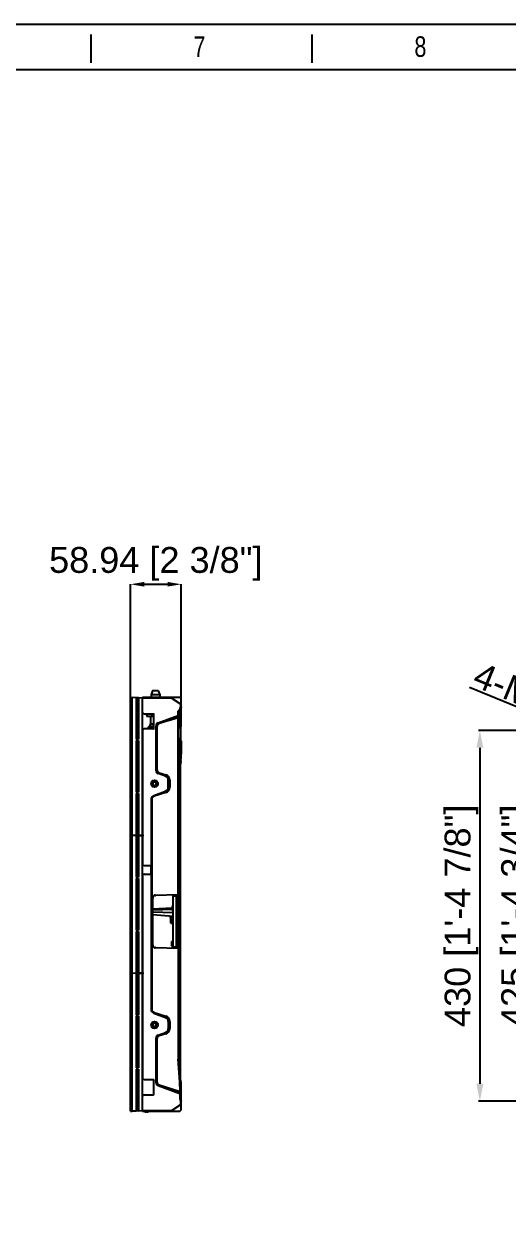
# Model space of a CAD drawing. Header units: millimetres. Extents: x 389 to 17466, y 310 to 5904.
# Drawn here: x 3900 to 4462, y 1033 to 2429 of the extents above; entities that cross this region are included whole.
import ezdxf
from ezdxf.lldxf.tags import DXFTag

# ---------------------------------------------------------------- set-up
doc = ezdxf.new("R2010")
doc.units = ezdxf.units.MM
doc.layers.add('1', color=7, linetype='Continuous', true_color=0xffffff)
doc.layers.add('DIKE-5_20833-YOUDIM', color=7, linetype='Continuous')
doc.layers.add('DIM', color=4, linetype='Continuous')
doc.styles.add('CKSTANDARD', font='arial.ttf')
doc.styles.add('Roamns', font='romans.shx')
doc.styles.get("Standard").update_dxf_attribs({"font": 'arial.ttf'})
tags = doc.linetypes.add('DASHED', pattern=[25.72, 12.86, -12.86]).pattern_tags.tags
tags[6:7] = [DXFTag(74, 4), DXFTag(75, 0), DXFTag(340, '0'), DXFTag(46, 0.0), DXFTag(50, 0.0), DXFTag(44, 0.0), DXFTag(45, 0.0)]
tags[4:5] = [DXFTag(74, 4), DXFTag(75, 0), DXFTag(340, '0'), DXFTag(46, 0.0), DXFTag(50, 0.0), DXFTag(44, 0.0), DXFTag(45, 0.0)]
doc.dimstyles.new('DIMSTYLE_1', dxfattribs={"dimtxt": 30, "dimasz": 15.9375, "dimexe": 0.18, "dimexo": 0.0625, "dimgap": 4.28125, "dimtad": 2, "dimzin": 9, "dimdsep": 46, "dimtxsty": 'Standard', "dimcen": 0.09375, "dimclrd": 256, "dimclre": 256, "dimclrt": 256, "dimadec": 0, "dimazin": 0, "dimtfac": 1, "dimtofl": 0, "dimtmove": 0, "dimatfit": 3, "dimldrblk": '_FILLED', "dimfxl": 1, "dimtolj": 1, "dimtzin": 0, "dimarcsym": 0})
doc.dimstyles.new('DIMSTYLE_14', dxfattribs={"dimtxt": 30, "dimasz": 20, "dimexe": 1.75, "dimexo": 0.875, "dimgap": 2, "dimtad": 1, "dimzin": 9, "dimdsep": 46, "dimtxsty": 'Standard', "dimblk": '_FILLED', "dimcen": 0.09, "dimadec": 0, "dimazin": 0, "dimtp": 0.05, "dimtm": 0.05, "dimtfac": 1, "dimtofl": 0, "dimtmove": 0, "dimatfit": 3, "dimldrblk": '_FILLED', "dimfxl": 1, "dimtolj": 1, "dimarcsym": 0})

# ---------------------------------------------------------------- blocks, each defined once
blk = doc.blocks.new('standard template')
for p, q in [((18933, 30728), (18933, 30325)), ((22104, 30728), (22104, 30325))]:
    blk.add_line(p, q)
blk.add_lwpolyline([(37963, 4700), (-97, 4700), (-97, 30879), (37963, 30879)], close=True)
at = {"color": 7}
blk.add_lwpolyline([(456, 6674), (456, 5964), (456, 5254), (456, 30226), (37409, 30226), (37409, 5254)], dxfattribs=at)
at = {"style": 'CKSTANDARD', "width": 0.75}
for s, p in [('7', (20403, 30408)), ('8', (23575, 30408))]:
    blk.add_text(s, height=295, dxfattribs=at).set_placement(p)
at = {"style": 'Roamns'}
for tag, p in [('PAGE_NAME', (27466, 7594)), ('PROJECT_NAME', (27466, 6884)), ('DRAWN_NAME', (27466, 6174)), ('VERSION', (34241, 6174)), ('SELECT_DATA', (27466, 5464)), ('PAGE_NUMBER', (34241, 5464))]:
    blk.add_attdef(tag, p, '', height=285, dxfattribs=at)
blk = doc.blocks.new('A$C138409bd')
at = {"layer": '1', "color": 155, "linetype": 'Continuous'}
for p, q in [((1.9, 0.1), (1.9, 159.9)), ((6.8, 159.7), (1.9, 159.9)), ((6.8, 159.7), (6.8, 111.5)), ((6.8, 159.7), (6.9, 158)), ((9.5, 159.6), (6.8, 159.7)), ((6.8, 159.7), (6.8, 159.7)), ((6.9, 111.5), (6.9, 158)), ((9.4, 158), (6.9, 158)), ((9.5, 159.6), (9.4, 158)), ((9.4, 111.5), (9.4, 158)), ((9.5, 159.6), (9.5, 111.5)), ((13.9, 159.4), (9.5, 159.6)), ((9.5, 159.6), (9.5, 159.6)), ((13.9, 0.6), (13.9, 159.4)), ((6.8, 111.5), (9.5, 111.5)), ((9.5, 110), (6.8, 110)), ((6.8, 110), (6.8, 50)), ((6.9, 50), (6.9, 110)), ((9.4, 100), (9.4, 110)), ((9.4, 83.8), (9.4, 100)), ((9.5, 110), (9.5, 50)), ((9.4, 59), (9.4, 83.8)), ((9.4, 50), (9.4, 59)), ((6.8, 50), (9.5, 50)), ((6.8, 48.5), (6.8, 0.3)), ((9.5, 48.5), (6.8, 48.5)), ((6.9, 2.1), (6.9, 48.5)), ((9.4, 2.1), (9.4, 48.5)), ((9.5, 48.5), (9.5, 0.4)), ((1.9, 0.1), (6.8, 0.3)), ((6.9, 2.1), (6.8, 0.3)), ((9.5, 0.4), (6.8, 0.3)), ((6.8, 0.3), (6.8, 0.3)), ((6.9, 2.1), (9.4, 2.1)), ((9.4, 2.1), (9.5, 0.4)), ((9.5, 0.4), (13.9, 0.6)), ((9.5, 0.4), (9.5, 0.4))]:
    blk.add_line(p, q, dxfattribs=at)
at = {"layer": '1'}
for p, q in [((1.9, 0.1), (1.9, 159.9)), ((6.8, 159.7), (1.9, 159.9)), ((6.8, 159.7), (6.8, 111.5)), ((6.8, 159.7), (6.9, 158)), ((9.5, 159.6), (6.8, 159.7)), ((6.8, 159.7), (6.8, 159.7)), ((6.9, 111.5), (6.9, 158)), ((9.4, 158), (6.9, 158)), ((9.5, 159.6), (9.4, 158)), ((9.4, 111.5), (9.4, 158)), ((9.5, 159.6), (9.5, 111.5)), ((13.9, 159.4), (9.5, 159.6)), ((9.5, 159.6), (9.5, 159.6)), ((13.9, 0.6), (13.9, 159.4)), ((6.8, 111.5), (9.5, 111.5)), ((9.5, 110), (6.8, 110)), ((6.8, 110), (6.8, 50)), ((6.9, 50), (6.9, 110)), ((9.4, 100), (9.4, 110)), ((9.4, 83.8), (9.4, 100)), ((9.5, 110), (9.5, 50)), ((9.4, 59), (9.4, 83.8)), ((9.4, 50), (9.4, 59)), ((6.8, 50), (9.5, 50)), ((6.8, 48.5), (6.8, 0.3)), ((9.5, 48.5), (6.8, 48.5)), ((6.9, 2.1), (6.9, 48.5)), ((9.4, 2.1), (9.4, 48.5)), ((9.5, 48.5), (9.5, 0.4)), ((1.9, 0.1), (6.8, 0.3)), ((6.9, 2.1), (6.8, 0.3)), ((9.5, 0.4), (6.8, 0.3)), ((6.8, 0.3), (6.8, 0.3)), ((6.9, 2.1), (9.4, 2.1)), ((9.4, 2.1), (9.5, 0.4)), ((9.5, 0.4), (13.9, 0.6)), ((9.5, 0.4), (9.5, 0.4))]:
    blk.add_line(p, q, dxfattribs=at)
at = {"layer": '1', "color": 155, "linetype": 'DASHED', "lineweight": 5}
for p, q in [((6.8, 111.5), (6.8, 159.7)), ((6.8, 159.7), (6.9, 158)), ((6.9, 158), (9.4, 158)), ((9.5, 129.6), (9.5, 159.6)), ((9.4, 132.9), (9.4, 140.1)), ((6.9, 134.2), (6.9, 134.2)), ((6.9, 121.5), (6.9, 127)), ((9.6, 132.5), (9.6, 139.2)), ((9.5, 116.2), (9.5, 124.6)), ((9.6, 112.2), (9.6, 121.4)), ((6.8, 50), (6.8, 110)), ((9.6, 98.8), (9.6, 109.3)), ((9.6, 64.2), (9.6, 95.9)), ((9.5, 52.1), (9.5, 60)), ((9.6, 50.8), (9.6, 61.3)), ((13.4, 60), (13.4, 59.9)), ((6.8, 0.4), (6.8, 48.5)), ((9.6, 17.3), (9.6, 3.4)), ((9.5, 0.4), (9.5, 3.1))]:
    blk.add_line(p, q, dxfattribs=at)
at = {"layer": '1', "color": 155, "linetype": 'Continuous'}
for points in [[(13.9, 115.7), (14, 115.7), (14, 115.7)], [(13.9, 115.7), (14, 115.7), (14, 115.7)], [(14, 44.4), (14, 44.4), (13.9, 44.4)], [(14, 44.4), (14, 44.4), (13.9, 44.4)]]:
    blk.add_open_spline(points, degree=2, dxfattribs=at)
at = {"layer": '1'}
for points in [[(13.9, 115.7), (14, 115.7), (14, 115.7)], [(13.9, 115.7), (14, 115.7), (14, 115.7)], [(14, 44.4), (14, 44.4), (13.9, 44.4)], [(14, 44.4), (14, 44.4), (13.9, 44.4)]]:
    blk.add_open_spline(points, degree=2, dxfattribs=at)
at = {"layer": 'DIM', "color": 82, "linetype": 'Continuous'}
for p, q in [((0, 0), (0, 160)), ((0, 160), (1.9, 160)), ((1.9, 0), (1.9, 160)), ((0, 0), (1.9, 0))]:
    blk.add_line(p, q, dxfattribs=at)
blk = doc.blocks.new('A$C2f8b7123')
at = {"color": 7, "linetype": 'Continuous'}
for p, q in [((72.1, 488.7), (70.5, 484)), ((78.9, 488.7), (72.1, 488.7)), ((72.6, 489), (78.4, 489)), ((78.9, 488.7), (80.5, 484)), ((60.5, 464), (60.5, 481)), ((104.5, 481), (60.5, 481)), ((60.5, 480.7), (93.8, 480.7)), ((70.5, 484), (70.5, 481)), ((80.5, 484), (70.5, 484)), ((80.5, 484), (80.5, 481)), ((93.8, 480.7), (94, 481)), ((93.8, 480.7), (105, 473.4)), ((105.2, 480.4), (104.5, 481)), ((105.2, 480.4), (105.2, 473.6)), ((105.5, 479.8), (105.2, 480.4)), ((105.5, 447.4), (105.5, 479.8)), ((62.5, 462), (73.5, 462)), ((64.6, 462), (64.6, 461.6)), ((64.6, 461.6), (65.3, 461.6)), ((65.3, 461.6), (65.3, 462)), ((65.5, 462), (65.5, 461.5)), ((65.5, 461.5), (65.5, 459)), ((71.3, 462), (71.3, 459)), ((73.5, 461), (73.5, 445.5)), ((103.7, 465.7), (102, 465.6)), ((102, 460.1), (102, 465.6)), ((102.5, 464.9), (102, 465.6)), ((102.5, 61.2), (102.5, 464.9)), ((103.7, 465.7), (105, 470.4)), ((103.7, 465.7), (104, 465.3)), ((105.3, 469.8), (104, 465.3)), ((104, 465.3), (104, 449.8)), ((105, 473.4), (105.2, 473.6)), ((105, 470.4), (105, 473.4)), ((105, 470.4), (105.3, 469.8)), ((105.5, 473.2), (105.2, 473.6)), ((105.3, 469.8), (105.5, 470.2)), ((73.5, 459), (65.5, 459)), ((67.7, 447), (67.5, 446.8)), ((67.5, 444.5), (67.5, 446.8)), ((73.5, 447), (67.7, 447)), ((70, 450.5), (69, 449.6)), ((69, 449.6), (69, 447)), ((73.5, 449.6), (69, 449.6)), ((70, 459), (70, 450.5)), ((70, 450.5), (73.5, 450.5)), ((76.3, 396.1), (76.3, 448.3)), ((76.3, 448.3), (77.5, 447.5)), ((77.5, 396.9), (77.5, 447.5)), ((78.7, 451.6), (102, 460.1)), ((78.7, 451.6), (79.9, 450.7)), ((102.1, 457.5), (79.9, 450.7)), ((102.1, 460), (102, 460.1)), ((102, 252.3), (102.1, 457.5)), ((102.1, 460), (102.1, 459.2)), ((102.1, 459.2), (102.1, 457.7)), ((102.1, 457.7), (102.1, 457.5)), ((104, 449.8), (102.5, 449.8)), ((104, 449.5), (105.5, 450.5)), ((105.5, 447.4), (104.1, 446.4)), ((105, 407.5), (105, 447)), ((60.5, 442.5), (60.5, 321.6)), ((73.5, 444.5), (62.5, 444.5)), ((67.6, 444.5), (67.6, 446.2)), ((72.4, 444.5), (72.4, 446.2)), ((72.6, 444.5), (72.6, 446.2)), ((102.5, 446.4), (104.1, 446.4)), ((104.5, 419.9), (102.5, 433.1)), ((105, 432.9), (102.5, 433.1)), ((105, 421.9), (104.5, 419.9)), ((104.5, 15.3), (104.5, 419.9)), ((105, 430.9), (105.4, 430.9)), ((105, 427), (105.2, 427)), ((105.2, 427), (105.2, 410)), ((105.2, 421.9), (105.4, 421.9)), ((105.4, 419.5), (105.2, 419.5)), ((105.4, 430.9), (105.4, 415.1)), ((104.5, 407.6), (105, 411.6)), ((105, 407.5), (104.5, 403.5)), ((105, 415.1), (105.4, 415.1)), ((105, 413.6), (105.2, 413.6)), ((105, 410), (105.2, 410)), ((77.5, 396.9), (76.3, 396.1)), ((79.9, 393.7), (78.7, 392.8)), ((87.2, 389.7), (78.7, 392.8)), ((79.9, 393.7), (87.8, 391.3)), ((87.2, 389.7), (87.8, 391.3)), ((74.5, 383.3), (72.5, 382.2)), ((72.5, 382.2), (72.5, 379.8)), ((72.5, 379.8), (74.5, 378.7)), ((76.5, 382.2), (74.5, 383.3)), ((74.5, 378.7), (76.5, 379.8)), ((76.5, 379.8), (76.5, 382.2)), ((90.5, 377), (90.5, 385)), ((90.5, 385), (92.4, 385)), ((90.5, 377), (92.4, 377)), ((92.4, 385), (92.4, 377)), ((70.5, 362.7), (70.5, 286)), ((70.5, 362.7), (71.3, 362.7)), ((71.3, 362.7), (71.3, 119.3)), ((73.8, 367.4), (87.2, 372.3)), ((73.8, 367.4), (74.1, 366.5)), ((87.8, 370.7), (74.1, 366.5)), ((87.8, 370.7), (87.2, 372.3)), ((61, 321.6), (60.5, 321.6)), ((60.5, 320.4), (60.5, 288)), ((61, 320.4), (60.5, 320.4)), ((62.5, 286), (70.5, 286)), ((70.5, 277), (70.5, 285)), ((70.5, 285), (70.5, 277)), ((60.5, 274), (60.5, 161.6)), ((62.5, 276), (70.5, 276)), ((70.5, 276), (70.5, 119.3)), ((75.4, 251.6), (102, 252.3)), ((102, 251.8), (75.4, 251.1)), ((95.7, 251.5), (95.7, 190.5)), ((102.5, 252.3), (102, 252.3)), ((102, 251.8), (102, 251.9)), ((102, 251.8), (102, 190.2)), ((72, 248.1), (72, 193.9)), ((72, 248.1), (72.5, 248.1)), ((72.5, 193.9), (72.5, 248.1)), ((95.2, 233.8), (95.2, 239.3)), ((95.2, 239.3), (95.7, 239.3)), ((95.2, 239.2), (95.7, 239.2)), ((95.7, 250.8), (99.7, 250.8)), ((99.7, 250.8), (99.7, 191.2)), ((99.7, 250.8), (100.7, 250.8)), ((100.7, 191.2), (100.7, 250.8)), ((95.1, 236.7), (72.5, 235.5)), ((95.2, 234.9), (72.5, 234.3)), ((95.7, 231.1), (72.5, 231.7)), ((95.7, 226.9), (72.5, 228.9)), ((93.3, 219), (93.3, 225.3)), ((95.7, 225.2), (93.3, 225.1)), ((95.2, 233.8), (95.7, 233.8)), ((95.2, 218.3), (95.2, 223.7)), ((95.2, 223.7), (95.7, 223.7)), ((93.3, 219), (95.2, 218.9)), ((95.2, 218.3), (95.7, 218.3)), ((94.7, 198), (95.7, 198.1)), ((94.7, 192.8), (94.7, 198)), ((94.7, 197.9), (95.7, 198)), ((72.5, 193.9), (72, 193.9)), ((75.4, 190.9), (102, 190.2)), ((102, 189.7), (75.4, 190.4)), ((94.7, 192.7), (94.7, 192.8)), ((94.7, 192.8), (95.2, 192.7)), ((94.7, 192.7), (95.2, 192.6)), ((95.2, 190.5), (95.2, 193.7)), ((95.2, 193.7), (95.7, 193.7)), ((99.7, 191.2), (95.7, 191.2)), ((100.7, 191.2), (99.7, 191.2)), ((99.7, 191.2), (99.7, 190.3)), ((102, 189.7), (102.5, 189.7)), ((102, 189.7), (102, 61.1)), ((60.5, 161.6), (61, 161.6)), ((60.5, 160.4), (60.5, 39.5)), ((60.5, 160.4), (61, 160.4)), ((70.5, 119.3), (71.3, 119.3)), ((74.1, 115.5), (73.8, 114.6)), ((73.8, 114.6), (87.2, 109.7)), ((74.1, 115.5), (87.8, 111.3)), ((74.5, 103.3), (72.5, 102.2)), ((72.5, 102.2), (72.5, 99.8)), ((72.5, 99.8), (74.5, 98.7)), ((76.5, 102.2), (74.5, 103.3)), ((74.5, 98.7), (76.5, 99.8)), ((76.5, 99.8), (76.5, 102.2)), ((87.2, 109.7), (87.8, 111.3)), ((90.5, 105), (92.4, 105)), ((90.5, 105), (90.5, 97)), ((92.4, 105), (92.4, 97)), ((76.3, 85.9), (77.5, 85.1)), ((76.3, 33.7), (76.3, 85.9)), ((77.5, 34.5), (77.5, 85.1)), ((78.7, 89.2), (87.2, 92.3)), ((78.7, 89.2), (79.9, 88.3)), ((87.8, 90.7), (79.9, 88.3)), ((87.8, 90.7), (87.2, 92.3)), ((90.5, 97), (92.4, 97)), ((104, 35), (102, 61.1)), ((102.5, 61.2), (102.1, 61.1)), ((102.5, 61.2), (104.5, 35)), ((62.5, 37.5), (73.5, 37.5)), ((73.5, 36.5), (73.5, 21)), ((77.5, 34.5), (76.3, 33.7)), ((79.9, 31.3), (78.7, 30.4)), ((104, 21.2), (78.7, 30.4)), ((79.9, 31.3), (104.1, 23.9)), ((104.1, 23.9), (104, 35)), ((104.5, 35), (104.1, 35)), ((104.5, 35.3), (105.5, 34.6)), ((105.5, 31.5), (104.5, 32.2)), ((105.5, 2.4), (105.5, 34.6)), ((60.5, 1), (60.5, 18)), ((62.5, 20), (73.5, 20)), ((104, 21.2), (104.1, 21.3)), ((104, 21.2), (104, 15.1)), ((104, 15.1), (104.3, 15.7)), ((104, 15.1), (105, 11.6)), ((104.1, 23.9), (104.1, 23)), ((104.1, 23), (104.1, 22.1)), ((104.1, 22.1), (104.1, 21.3)), ((104.3, 15.7), (104.5, 15.3)), ((104.3, 15.7), (105.3, 12.2)), ((93.8, 1.3), (60.5, 1.3)), ((60.5, 1), (104, 1)), ((64, 0.1), (64, 0.1)), ((65, 0), (64.6, 0)), ((65, 0), (65, 0.1)), ((65, 0.1), (65.5, 0.1)), ((65.5, 0.1), (66, 0.1)), ((66, 0.1), (66, 0)), ((66.4, 0), (66, 0)), ((67, 0.1), (67, 0.1)), ((93.8, 1.3), (105, 8.6)), ((94, 1), (93.8, 1.3)), ((103.9, 1), (105.2, 2.1)), ((105, 11.6), (105.3, 12.2)), ((105, 8.6), (105, 11.6)), ((105.2, 8.4), (105, 8.6)), ((105.2, 8.4), (105.5, 8.8)), ((105.2, 8.4), (105.2, 2.1)), ((105.5, 2.4), (105.2, 2.1)), ((105.5, 11.8), (105.3, 12.2))]:
    blk.add_line(p, q, dxfattribs=at)
for centre, radius in [((74.5, 381), 4), ((74.5, 381), 3.5), ((74.5, 381), 2.5), ((74.5, 381), 2.31), ((74.5, 101), 4), ((74.5, 101), 3.5), ((74.5, 101), 2.5), ((74.5, 101), 2.31)]:
    blk.add_circle(centre, radius, dxfattribs=at)
for centre, radius, start, end in [((72.6, 488.5), 0.5, 90, 161.222), ((78.4, 488.5), 0.5, 18.778, 90), ((62.5, 464), 2, 180, 270), ((64.6, 462.6), 1, 213.5017, 270), ((65.3, 462.1), 0.5, 270, 294.4458), ((73.5, 461.5), 0.5, 270, 90), ((62.5, 442.5), 2, 90, 180), ((67.6, 444.6), 1.59, 87.656, 92.344), ((72.5, 439.9), 6.35, 88.8269, 91.1731), ((80.3, 409.6), 37.4, 100.475, 101.8286), ((73.5, 445), 0.5, 270, 90), ((85.5, 385), 5, 0, 70), ((85.5, 377), 5, 290, 360), ((75.5, 362.7), 5, 110, 180), ((60.9, 321), 0.547, 278, 82), ((62.5, 288), 2, 180, 270), ((70.5, 285.5), 0.5, 270, 90), ((62.5, 274), 2, 90, 180), ((70.5, 276.5), 0.5, 270, 90), ((75.5, 248), 3.54, 93.5512, 113.2111), ((75.5, 248.1), 3.44, 91.5019, 93.4819), ((49.9, 251.7), 49.9, 358.981, 359.5555), ((99.7, 250.8), 1, 0, 71.4044), ((102, 252.3), 0.5, 271.5, 0), ((75.5, 248.1), 3, 91.5, 180), ((91.3, 225.3), 2, 0, 85), ((75.5, 193.9), 3, 180, 268.5), ((75.5, 194), 3.54, 246.4494, 266.4199), ((75.5, 193.9), 3.43, 266.4931, 268.498), ((99.7, 191.2), 1, 288.5956, 0), ((102, 189.7), 0.5, 0, 88.5), ((60.9, 161), 0.547, 278, 82), ((75.5, 119.3), 5, 180, 250), ((85.5, 105), 5, 0, 70), ((85.5, 97), 5, 290, 360), ((62.5, 39.5), 2, 180, 270), ((73.5, 37), 0.5, 270, 90), ((62.5, 18), 2, 90, 180), ((73.5, 20.5), 0.5, 270, 90), ((64.5, 1.5), 1.5, 199.5096, 250.5288), ((64.6, 1.6), 1.6, 248.6457, 253.962), ((64.6, 1.6), 1.6, 248.2783, 253.9635), ((64.6, 1.6), 1.63, 253.9569, 256.5907), ((64.6, 1.7), 1.66, 256.5927, 259.7755), ((64.6, 1.7), 1.72, 259.782, 263.2104), ((64.6, 1.8), 1.77, 263.2035, 265.2672), ((64.6, 1.9), 1.89, 265.3046, 270.0395), ((66.4, 1.9), 1.89, 269.9605, 274.6954), ((66.4, 1.8), 1.77, 274.7328, 276.7966), ((66.4, 1.7), 1.72, 276.7896, 280.218), ((66.4, 1.7), 1.66, 280.2244, 283.4073), ((66.4, 1.6), 1.63, 283.4094, 286.0431), ((66.4, 1.6), 1.6, 286.038, 291.3546), ((66.4, 1.6), 1.6, 286.0365, 291.7217), ((66.5, 1.5), 1.5, 289.4712, 340.4904)]:
    blk.add_arc(centre, radius, start, end, dxfattribs=at)
for centre, major_axis, ratio, start_param, end_param in [((83.4, 445.8), (6.46, -4.53), 0.633687, 2.72398, 3.559206), ((85, 444.7), (6.93, -4.63), 0.59997, 2.687646, 3.522872), ((102, 460.8), (-0.354, 0.893), 0.396122, -3.682724, -2.356194), ((107.9, 454.3), (2.61, 7.75), 0.374727, -3.979835, -3.933417), ((83.4, 398.6), (6.46, 4.53), 0.633687, 2.72398, 3.559206), ((85, 399.7), (6.93, 4.63), 0.59997, 2.760313, 3.595539), ((85.8, 385), (6.6, 0), 0.998626, 0, 1.271447), ((85.8, 377), (6.6, 0), 0.998626, -1.271447, 0), ((75.3, 362.7), (3.95, 0), 0.998626, 1.870145, 3.141593), ((75.3, 119.3), (3.95, 0), 0.998626, -3.141593, -1.870145), ((85.8, 105), (6.6, 0), 0.998626, 0, 1.271447), ((83.4, 83.4), (6.46, -4.53), 0.633687, 2.72398, 3.559206), ((85, 82.3), (6.93, -4.63), 0.59997, 2.687646, 3.522872), ((85.8, 97), (6.6, 0), 0.998626, -1.271447, 0), ((83.4, 36.2), (6.46, 4.53), 0.633687, 2.72398, 3.559206), ((85, 37.3), (6.93, 4.63), 0.59997, 2.760313, 3.595539)]:
    blk.add_ellipse(centre, major_axis=major_axis, ratio=ratio, start_param=start_param, end_param=end_param, dxfattribs=at)
for points, knots in [([(72.4, 446.2), (72, 446.4), (71.2, 446.7), (70, 446.9), (68.8, 446.7), (68, 446.4), (67.6, 446.2)], [0, 0, 0, 0, 0.251934, 0.5, 0.748066, 1, 1, 1, 1]), ([(102.5, 457.7), (102.5, 457.6), (102.3, 457.5), (102.2, 457.5), (102.1, 457.5)], [0, 0, 0, 0, 0.585185, 1, 1, 1, 1]), ([(103.8, 446.4), (103.8, 446.4), (103.7, 446.8), (103.9, 447.3), (104, 448.3), (104, 449.1), (104, 449.5)], [0, 0, 0, 0, 0.070291, 0.267987, 0.584714, 1, 1, 1, 1]), ([(75.4, 251.1), (75.5, 251.1), (75.4, 251.3), (75.4, 251.5), (75.4, 251.6)], [0, 0, 0, 0, 0.294411, 1, 1, 1, 1]), ([(102, 252.3), (102, 252.2), (102, 252.1), (102.1, 251.8), (102, 251.8)], [0, 0, 0, 0, 0.643964, 1, 1, 1, 1]), ([(75.4, 190.4), (75.4, 190.5), (75.4, 190.7), (75.5, 190.9), (75.4, 190.9)], [0, 0, 0, 0, 0.705588, 1, 1, 1, 1]), ([(102, 190.2), (102, 190.2), (102, 190), (102, 189.9), (102, 189.8)], [0, 0, 0, 0, 0.252752, 1, 1, 1, 1]), ([(104.5, 23.7), (104.5, 23.8), (104.3, 23.9), (104.2, 23.8), (104.1, 23.8)], [0, 0, 0, 0, 0.598549, 1, 1, 1, 1]), ([(104.1, 21.2), (104.2, 21.3), (104.4, 21.4), (104.5, 21.1), (104.5, 21)], [0, 0, 0, 0, 0.42548, 1, 1, 1, 1])]:
    blk.add_open_spline(points, degree=3, knots=knots, dxfattribs=at)
for points in [[(74.1, 251.3), (73.3, 250.9), (72.6, 250.2), (72.3, 249.4)], [(72.3, 249.4), (72.1, 249), (72, 248.5), (72, 248.1)], [(72, 193.9), (72, 193.5), (72.1, 193), (72.3, 192.6)], [(72.3, 192.6), (72.6, 191.8), (73.3, 191.1), (74.1, 190.7)]]:
    blk.add_open_spline(points, degree=3, dxfattribs=at)
blk = doc.blocks.new('_FILLED')
at = {"color": 0, "linetype": 'ByBlock'}
blk.add_solid([(0, 0), (-1, 0.2), (-1, -0.2)], dxfattribs=at)
blk = doc.blocks.new('*D40')
at = {"layer": 'Defpoints', "color": 0, "linetype": 'Continuous', "transparency": 16777216}
for p in [(4564.5, 1608.5), (4428.9, 1178.5), (4564.5, 1178.5)]:
    blk.add_point(p, dxfattribs=at)
at = {"layer": 'DIKE-5_20833-YOUDIM', "color": 0, "linetype": 'Continuous', "lineweight": -2, "transparency": 16777216}
for p, q in [((4563.7, 1608.5), (4427.2, 1608.5)), ((4428.9, 1588.5), (4428.9, 1198.5)), ((4563.7, 1178.5), (4427.2, 1178.5))]:
    blk.add_line(p, q, dxfattribs=at)
at = {"layer": 'DIKE-5_20833-YOUDIM', "color": 0, "linetype": 'Continuous', "lineweight": -2, "transparency": 16777216, "xscale": 20, "yscale": 20, "zscale": 20}
for p, rotation in [((4428.9, 1608.5), 90), ((4428.9, 1178.5), 270)]:
    blk.add_blockref('_FILLED', p, dxfattribs=dict(at, rotation=rotation))
at = {"layer": 'DIKE-5_20833-YOUDIM', "color": 0, "linetype": 'Continuous', "transparency": 16777216, "insert": (4407.5, 1393.5), "char_height": 30, "attachment_point": 5, "rotation": 90}
blk.add_mtext('\\A1;430 [1\'-4 7/8"]', dxfattribs=at)
blk = doc.blocks.new('*D41')
at = {"layer": 'Defpoints', "color": 0, "linetype": 'Continuous', "transparency": 16777216}
for p in [(4546, 1606), (4494.6, 1181), (4546, 1181)]:
    blk.add_point(p, dxfattribs=at)
at = {"layer": 'DIKE-5_20833-YOUDIM', "color": 0, "linetype": 'Continuous', "lineweight": -2, "transparency": 16777216}
for p, q in [((4545.2, 1606), (4492.8, 1606)), ((4494.6, 1586), (4494.6, 1201)), ((4545.2, 1181), (4492.8, 1181))]:
    blk.add_line(p, q, dxfattribs=at)
at = {"layer": 'DIKE-5_20833-YOUDIM', "color": 0, "linetype": 'Continuous', "lineweight": -2, "transparency": 16777216, "xscale": 20, "yscale": 20, "zscale": 20}
for p, rotation in [((4494.6, 1606), 90), ((4494.6, 1181), 270)]:
    blk.add_blockref('_FILLED', p, dxfattribs=dict(at, rotation=rotation))
at = {"layer": 'DIKE-5_20833-YOUDIM', "color": 0, "linetype": 'Continuous', "transparency": 16777216, "insert": (4473.2, 1393.5), "char_height": 30, "attachment_point": 5, "rotation": 90}
blk.add_mtext('\\A1;425 [1\'-4 3/4"]', dxfattribs=at)
blk = doc.blocks.new('*D46')
at = {"layer": 'Defpoints', "color": 0, "linetype": 'Continuous', "transparency": 16777216}
for p in [(4543.7, 1606.9), (4548.4, 1605)]:
    blk.add_point(p, dxfattribs=at)
at = {"layer": 'DIKE-5_20833-YOUDIM', "color": 0, "linetype": 'Continuous', "lineweight": -2, "transparency": 16777216}
for p, q in [((4417, 1659), (4525.2, 1614.5)), ((4545.9, 1606), (4546.1, 1606)), ((4546, 1605.9), (4546, 1606.1))]:
    blk.add_line(p, q, dxfattribs=at)
at = {"layer": 'DIKE-5_20833-YOUDIM', "color": 0, "linetype": 'Continuous', "lineweight": -2, "transparency": 16777216, "xscale": 20, "yscale": 20, "zscale": 20, "rotation": 337.6798365307465}
blk.add_blockref('_FILLED', (4543.7, 1606.9), dxfattribs=at)
at = {"layer": 'DIKE-5_20833-YOUDIM', "color": 0, "linetype": 'Continuous', "transparency": 16777216, "insert": (4468.4, 1656.6), "char_height": 30, "attachment_point": 5, "rotation": 337.6798}
blk.add_mtext('\\A1;4-M6', dxfattribs=at)
blk = doc.blocks.new('*D103')
at = {"lineweight": -2, "transparency": 16777216}
for p, q in [((4023.2, 1646.9), (4023.2, 1778.5)), ((4039.1, 1778.3), (4066.2, 1778.3)), ((4082.1, 1645.7), (4082.1, 1778.5))]:
    blk.add_line(p, q, dxfattribs=at)
at = {"transparency": 16777216}
for points in [[(4039.1, 1781), (4039.1, 1775.6), (4023.2, 1778.3)], [(4066.2, 1781), (4066.2, 1775.6), (4082.1, 1778.3)]]:
    blk.add_solid(points, dxfattribs=at)
at = {"layer": 'Defpoints', "color": 0, "transparency": 16777216}
for p in [(4082.1, 1778.3), (4023.2, 1646.8), (4082.1, 1645.7)]:
    blk.add_point(p, dxfattribs=at)
at = {"transparency": 16777216, "insert": (4052.6, 1802), "char_height": 30, "attachment_point": 5}
blk.add_mtext('\\A1;58.94 [2 3/8"]', dxfattribs=at)

msp = doc.modelspace()

# ---------------------------------------------------------------- linework, layer by layer
at = {"color": 7, "linetype": 'Continuous'}
for p, q in [((4081.0907, 1181.1698), (4081.0907, 1585.7666)), ((4037.0907, 1205.3363), (4037.0907, 1424.8363))]:
    msp.add_line(p, q, dxfattribs=at)

# ---------------------------------------------------------------- block references
at = {"transparency": 33554595, "xscale": 0.08091452895060891, "yscale": 0.08091452895060891, "zscale": 0.08091452895060891}
msp.add_blockref('standard template', (2445.3665, -70.0374), dxfattribs=at)
for name, p in [('A$C138409bd', (4023.1507, 1486.8359)), ('A$C2f8b7123', (3976.5967, 1165.8363)), ('A$C138409bd', (4023.1507, 1326.8359)), ('A$C138409bd', (4023.1507, 1166.8359))]:
    msp.add_blockref(name, p)

# ---------------------------------------------------------------- dimensions: what is measured, and where the dimension line sits
dim = msp.add_linear_dim(base=(4082.0907, 1778.2953), p1=(4023.1507, 1646.8363), p2=(4082.0907, 1645.6547), dimstyle='DIMSTYLE_1')
dim.commit()
dim.dimension.update_dxf_attribs({"geometry": '*D103', "text_midpoint": (4052.6207, 1778.2953), "dimtype": 160})
at = {"layer": 'DIKE-5_20833-YOUDIM', "linetype": 'Continuous'}
dim = msp.add_diameter_dim_2p(p1=(4548.3502, 1605.0326), p2=(4543.7248, 1606.9315), text='4-M6', dimstyle='DIMSTYLE_14', override={"dimpost": '<>', "dimtol": 0, "dimtp": 0.08, "dimtm": 0.08}, dxfattribs=at)
dim.commit()
dim.dimension.update_dxf_attribs({"geometry": '*D46', "text_midpoint": (4468.4191, 1656.5673)})
dim = msp.add_linear_dim(base=(4428.9154, 1178.482), p1=(4564.5375, 1608.482), p2=(4564.5375, 1178.482), angle=90, dimstyle='DIMSTYLE_14', override={"dimpost": '<>', "dimtol": 0, "dimtp": 0.08, "dimtm": 0.08}, dxfattribs=at)
dim.commit()
dim.dimension.update_dxf_attribs({"geometry": '*D40', "text_midpoint": (4428.9154, 1393.482), "dimtype": 160})
dim = msp.add_linear_dim(base=(4494.5722, 1180.982), p1=(4546.0375, 1605.982), p2=(4546.0375, 1180.982), angle=90, dimstyle='DIMSTYLE_14', override={"dimpost": '<>', "dimtol": 0, "dimtp": 0.08, "dimtm": 0.08}, dxfattribs=at)
dim.commit()
dim.dimension.update_dxf_attribs({"geometry": '*D41', "text_midpoint": (4473.152, 1393.482)})

doc.saveas('drawing.dxf')
